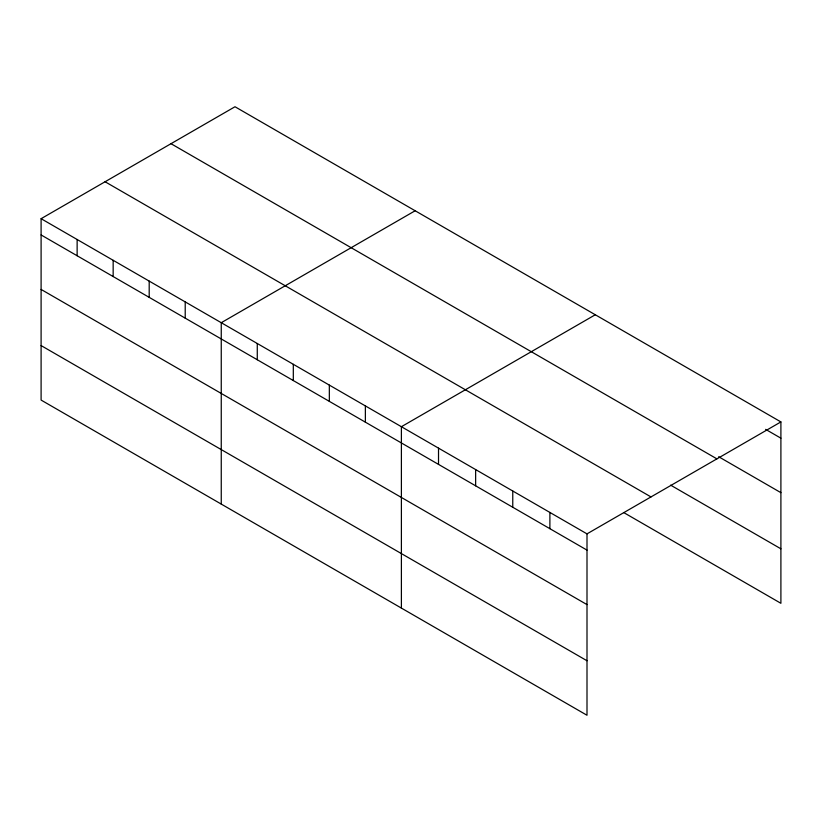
<?xml version="1.0" encoding="UTF-8"?>
<svg xmlns="http://www.w3.org/2000/svg" width="822" height="822" viewBox="0 0 822 822"><rect width="100%" height="100%" fill="white"/><g stroke="black" fill="none" stroke-linecap="round" stroke-linejoin="round"><path stroke-width="1.23" d="M41.1 218.693L587 533.868L587 715.253L41.1 400.078L41.1 218.693L235 106.747L780.9 421.922L780.9 603.307L623.682 512.538M415.141 210.761L221.252 322.707L221.252 504.081M595.292 314.764L401.393 426.71L401.393 608.085M587 533.868L780.9 421.922M765.611 429.351L780.9 438.177M718.664 456.734L780.9 492.666M171.007 143.696L716.918 458.871M670.629 485.144L780.9 548.808M105.082 181.754L650.993 496.93M41.1 234.948L587 550.113M41.1 289.436L587 604.612M41.1 345.579L587 660.754M549.887 512.435L549.887 528.69M512.764 491.011L512.764 507.256M475.64 469.578L475.64 485.823M438.516 448.144L438.516 464.389M365.369 405.914L365.369 422.159M329.334 385.107L329.334 401.352M293.31 364.31L293.31 380.555M257.276 343.504L257.276 359.748M185.217 301.9L185.217 318.145M149.193 281.103L149.193 297.348M113.159 260.297L113.159 276.552M77.134 239.5L77.134 255.745"/></g></svg>
